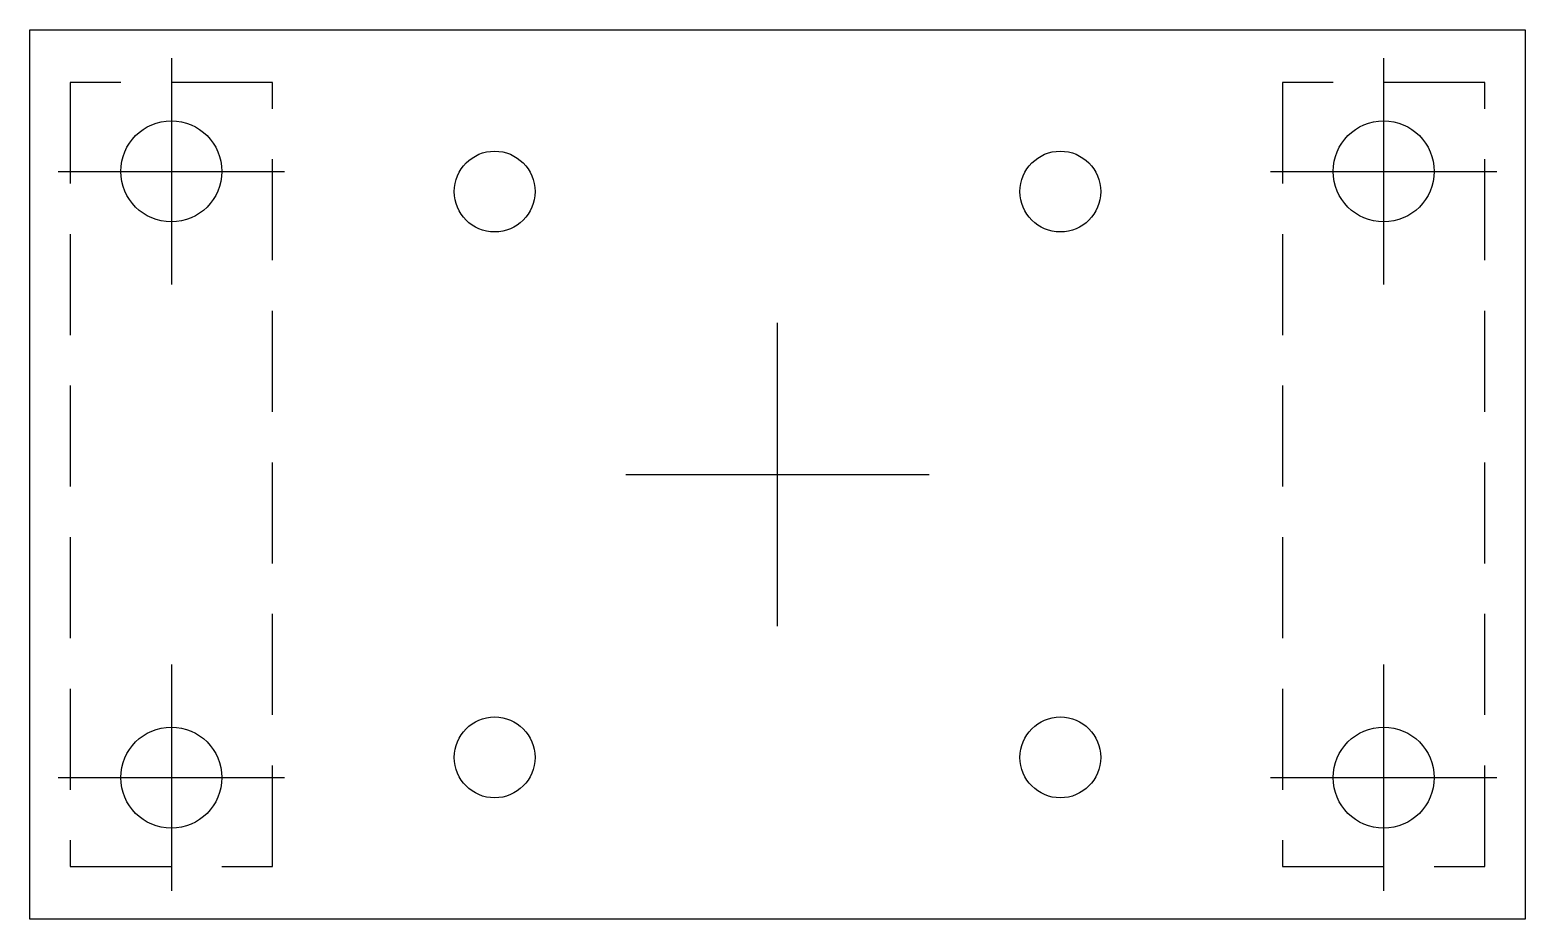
# Model space of a CAD drawing. Header units: millimetres. Extents: x 11655 to 12025, y 16038 to 16258.
import ezdxf

# ---------------------------------------------------------------- set-up
doc = ezdxf.new("R2010")
doc.units = ezdxf.units.MM
doc.header["$LTSCALE"] = 200
doc.header["$MEASUREMENT"] = 0
doc.linetypes.add('HIDDEN2', pattern=[0.1875, 0.125, -0.0625])
doc.layers.get('0').update_dxf_attribs({"linetype": 'CONTINUOUS'})

msp = doc.modelspace()

# ---------------------------------------------------------------- linework, layer by layer
at = {"linetype": 'Continuous'}
for p, q in [((11689.6, 16250.8), (11689.6, 16194.79)), ((11989.6, 16250.8), (11989.6, 16194.79)), ((11661.59, 16222.8), (11717.61, 16222.8)), ((11961.59, 16222.8), (12017.61, 16222.8)), ((11839.6, 16110.3), (11839.6, 16185.3)), ((11802.1, 16147.8), (11877.1, 16147.8)), ((11689.6, 16100.8), (11689.6, 16044.79)), ((11989.6, 16100.8), (11989.6, 16044.79)), ((11661.59, 16072.8), (11717.61, 16072.8)), ((11961.59, 16072.8), (12017.61, 16072.8))]:
    msp.add_line(p, q, dxfattribs=at)
msp.add_lwpolyline([(11654.6, 16037.8), (11654.6, 16257.8), (12024.6, 16257.8), (12024.6, 16037.8)], close=True, dxfattribs=at)
at = {"linetype": 'HIDDEN2'}
for points in [[(11664.6, 16244.8), (11664.6, 16050.8), (11714.6, 16050.8), (11714.6, 16244.8)], [(11964.6, 16244.8), (11964.6, 16050.8), (12014.6, 16050.8), (12014.6, 16244.8)]]:
    msp.add_lwpolyline(points, close=True, dxfattribs=at)
at = {"linetype": 'Continuous'}
for centre in [(11689.6, 16222.8), (11989.6, 16222.8), (11689.6, 16072.8), (11989.6, 16072.8)]:
    msp.add_circle(centre, 12.5, dxfattribs=at)
for centre in [(11769.6, 16217.8), (11909.6, 16217.8), (11769.6, 16077.8), (11909.6, 16077.8)]:
    msp.add_circle(centre, 10)

doc.saveas('drawing.dxf')
